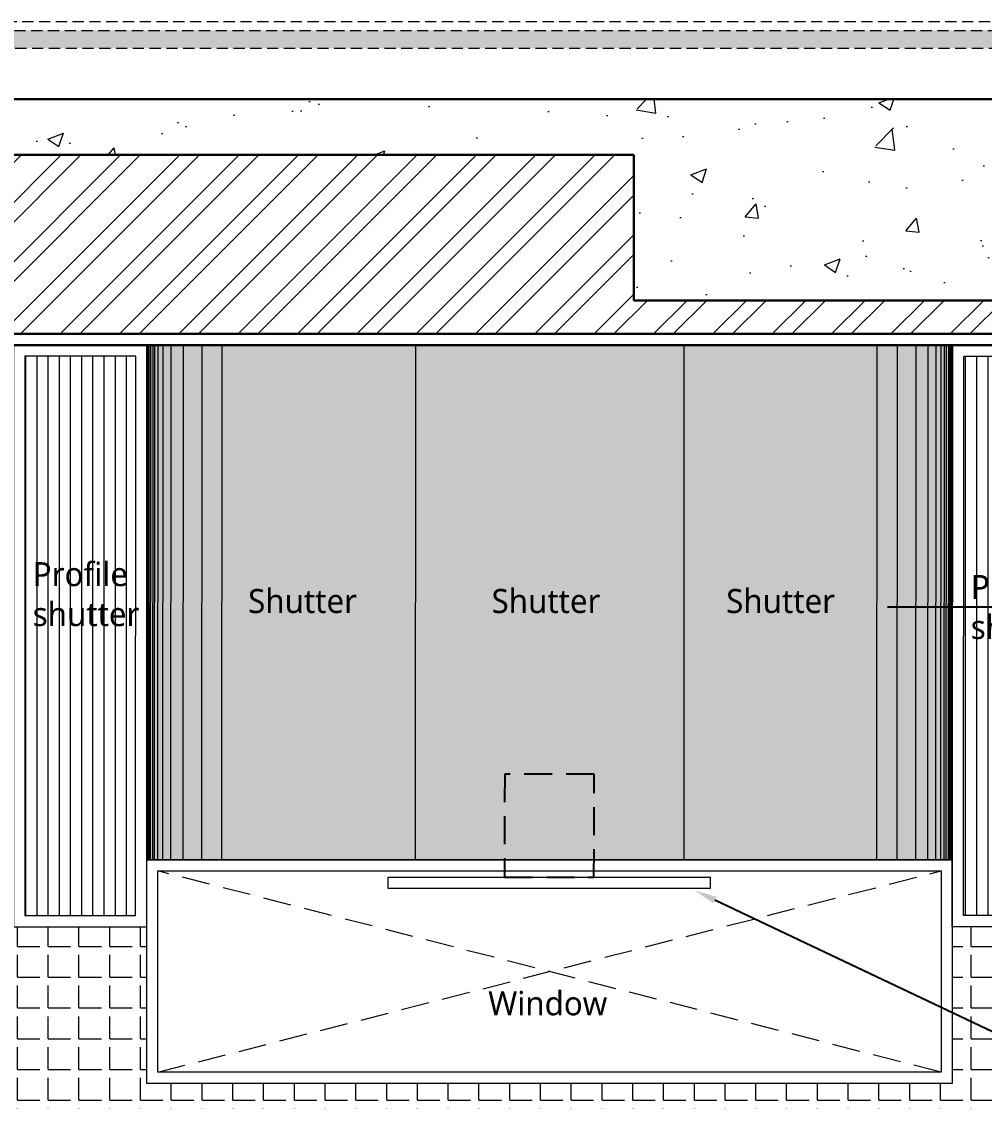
# Model space of a CAD drawing. Header units: millimetres. Extents: x 56222 to 3066687, y -650199 to -121287.
# Drawn here: x 140434.6 to 140520.7, y -184175.8 to -184079.3 of the extents above; entities that cross this region are included whole.
import ezdxf
from ezdxf import colors
from ezdxf.entities.mleader import LeaderData, LeaderLine
from ezdxf.math import Vec2, Vec3

# ---------------------------------------------------------------- set-up
doc = ezdxf.new("R2010")
doc.units = ezdxf.units.MM
doc.header["$MEASUREMENT"] = 0
doc.linetypes.add('DASHED2', pattern=[0.375, 0.25, -0.125])
doc.linetypes.add('DASHEDX2', pattern=[1.5, 1, -0.5])
for name, color, linetype, lineweight in [('Dimension', 10, 'DASHEDX2', 20), ('ELEVATION', 250, 'Continuous', 9), ('FURNITURE', 32, 'Continuous', 9), ('FURNITURE-1', 252, 'Continuous', 13), ('Labelling', 1, 'Continuous', 25), ('SECTION ( SLAB PLine )', 104, 'Continuous', 30), ('Text', 7, 'Continuous', 15)]:
    doc.layers.add(name, color=color, linetype=linetype, lineweight=lineweight)
doc.layers.add('str coll', color=6, linetype='Continuous')
doc.styles.get("Standard").update_dxf_attribs({"font": 'arial.ttf', "height": 6})
doc.styles.add('style4', font='ARIALN.TTF')

msp = doc.modelspace()

# ---------------------------------------------------------------- hatches: boundary and pattern name
at = {"layer": 'Dimension', "true_color": 0xd39e00}
h = msp.add_hatch(color=42, dxfattribs=at)
h.paths.add_polyline_path([(140391.975, -184239.237), (140618.043, -184239.237), (140618.043, -184080.113), (140391.975, -184080.113)])
h.paths.add_polyline_path([(140393.561, -184237.651), (140616.457, -184237.651), (140616.457, -184081.7), (140393.561, -184081.7)], flags=16)
at = {"layer": 'FURNITURE', "lineweight": 30, "true_color": 0xc8a668, "transparency": 33554559}
h = msp.add_hatch(color=43, dxfattribs=at)
h.dxf.hatch_style = 1
h.paths.add_polyline_path([(140493.827, -184108.242), (140469.827, -184108.242), (140469.8, -184154.242), (140493.8, -184154.242)])
h.paths.add_polyline_path([(140511.102, -184108.242), (140493.827, -184108.242), (140493.8, -184154.242), (140511.076, -184154.242)])
h.paths.add_polyline_path([(140469.827, -184108.242), (140452.552, -184108.242), (140452.525, -184154.242), (140469.8, -184154.242)])
h.paths.add_polyline_path([(140452.552, -184108.242), (140450.753, -184108.242), (140450.727, -184154.242), (140452.525, -184154.242)])
h.paths.add_polyline_path([(140450.753, -184108.242), (140449.081, -184108.242), (140449.054, -184154.242), (140450.727, -184154.242)])
h.paths.add_polyline_path([(140449.081, -184108.242), (140447.995, -184108.242), (140447.969, -184154.242), (140449.054, -184154.242)])
h.paths.add_polyline_path([(140447.995, -184108.242), (140447.285, -184108.242), (140447.258, -184154.242), (140447.969, -184154.242)])
h.paths.add_polyline_path([(140447.285, -184108.242), (140446.831, -184108.242), (140446.805, -184154.242), (140447.258, -184154.242)])
h.paths.add_polyline_path([(140446.831, -184108.242), (140446.54, -184108.242), (140446.513, -184154.242), (140446.805, -184154.242)])
h.paths.add_polyline_path([(140446.54, -184108.242), (140446.366, -184108.242), (140446.34, -184154.242), (140446.513, -184154.242)])
h.paths.add_polyline_path([(140446.366, -184108.242), (140446.17, -184108.242), (140446.144, -184154.242), (140446.34, -184154.242)])
h.paths.add_polyline_path([(140446.17, -184108.242), (140446.038, -184108.242), (140446.012, -184154.242), (140446.144, -184154.242)])
h.paths.add_polyline_path([(140446.038, -184108.242), (140445.935, -184108.242), (140445.908, -184154.242), (140446.012, -184154.242)])
h.paths.add_polyline_path([(140445.935, -184108.242), (140445.827, -184108.242), (140445.818, -184124.075), (140445.818, -184124.075), (140445.818, -184123.075), (140445.818, -184123.075), (140445.818, -184124.075), (140445.818, -184124.075), (140445.818, -184123.075), (140445.818, -184123.075), (140445.818, -184124.075), (140445.809, -184139.408), (140445.809, -184139.408), (140445.809, -184138.408), (140445.809, -184138.408), (140445.809, -184139.408), (140445.809, -184139.408), (140445.81, -184138.408), (140445.809, -184138.408), (140445.809, -184139.408), (140445.8, -184154.242), (140445.908, -184154.242)])
h.paths.add_polyline_path([(140512.9, -184108.242), (140511.102, -184108.242), (140511.076, -184154.242), (140512.874, -184154.242)])
h.paths.add_polyline_path([(140514.573, -184108.242), (140512.9, -184108.242), (140512.874, -184154.242), (140514.546, -184154.242)])
h.paths.add_polyline_path([(140515.659, -184108.242), (140514.573, -184108.242), (140514.546, -184154.242), (140515.632, -184154.242)])
h.paths.add_polyline_path([(140516.369, -184108.242), (140515.659, -184108.242), (140515.632, -184154.242), (140516.342, -184154.242)])
h.paths.add_polyline_path([(140516.822, -184108.242), (140516.369, -184108.242), (140516.342, -184154.242), (140516.796, -184154.242)])
h.paths.add_polyline_path([(140517.114, -184108.242), (140516.822, -184108.242), (140516.796, -184154.242), (140517.087, -184154.242)])
h.paths.add_polyline_path([(140517.484, -184108.242), (140517.287, -184108.242), (140517.261, -184154.242), (140517.457, -184154.242)])
h.paths.add_polyline_path([(140517.287, -184108.242), (140517.114, -184108.242), (140517.087, -184154.242), (140517.261, -184154.242)])
h.paths.add_polyline_path([(140517.615, -184108.242), (140517.484, -184108.242), (140517.457, -184154.242), (140517.589, -184154.242)])
h.paths.add_polyline_path([(140517.719, -184108.242), (140517.615, -184108.242), (140517.589, -184154.242), (140517.693, -184154.242)])
h.paths.add_polyline_path([(140517.8, -184108.242), (140517.719, -184108.242), (140517.693, -184154.242), (140517.8, -184154.242), (140517.809, -184139.408), (140517.8, -184139.408)])
at = {"layer": 'FURNITURE', "lineweight": 18, "transparency": 33554600}
h = msp.add_hatch(dxfattribs=at)
h.set_pattern_fill('ANSI31', color=9, scale=8, angle=45)
h.paths.add_polyline_path([(140444.826, -184109.242), (140434.896, -184109.242), (140434.896, -184159.242), (140444.801, -184159.242)])
h.paths.add_polyline_path([(140528.757, -184109.242), (140518.826, -184109.242), (140518.815, -184131.651), (140528.757, -184131.651)])
h.paths.add_polyline_path([(140528.757, -184131.651), (140518.815, -184131.651), (140518.801, -184159.242), (140528.757, -184159.242)])
at = {"layer": 'FURNITURE', "lineweight": 18, "true_color": 0xc7c8ca, "transparency": 33554687}
h = msp.add_hatch(dxfattribs=at)
h.set_pattern_fill('ANGLE', color=9, scale=10)
h.set_pattern_definition([(0, (0, 0), (0, 2.75), [2, -0.75]), (90, (0, 0), (-2.75, 2e-16), [2, -0.75])])
h.paths.add_polyline_path([(140546.3, -184169.611), (140521.387, -184169.611), (140517.8, -184167.909), (140517.8, -184174.242), (140445.8, -184174.242), (140445.8, -184160.242), (140433.896, -184160.242), (140427.8, -184160.242), (140427.8, -184185.508), (140457.8, -184185.48), (140457.8, -184185.48), (140498.3, -184185.507), (140520.015, -184185.553), (140546.3, -184186.237)])
h.paths.add_polyline_path([(140546.3, -184160.242), (140540.301, -184160.242), (140540.301, -184169.611), (140546.3, -184169.611)])
h.paths.add_polyline_path([(140540.301, -184160.242), (140529.757, -184160.242), (140517.8, -184160.242), (140517.8, -184167.909), (140521.387, -184169.611), (140540.301, -184169.611)], flags=17)
h.paths.add_polyline_path([(140427.8, -184160.242), (140417.3, -184160.242), (140417.3, -184185.492), (140427.8, -184185.492)])
at = {"layer": 'FURNITURE-1', "lineweight": 18, "true_color": 0xc7c8ca}
h = msp.add_hatch(dxfattribs=at)
h.set_pattern_fill('AR-CONC', color=9, scale=2)
h.set_pattern_definition([(50, (1929.608, 0), (14.34520365, -1.2550427), [1.5, -16.5]), (355, (1929.608, 0), (-2.7750267, 15.0438427), [1.2, -13.2]), (100.4514445, (1930.803, -0.105), (11.5701769, 13.7887998), [1.2748038, -14.0228422]), (46.1842, (1929.608, 4), (21.3448266, -3.3103856), [2.25, -24.75]), (96.635635, (1931.387, 3.724), (18.693239, 19.482372), [1.9122068, -21.0342752]), (351.184164, (1929.608, 4), (18.693239, 19.482372), [1.8, -19.8]), (21, (1931.608, 3), (11.93814104, -8.0523778), [1.5, -16.5]), (326, (1931.608, 3), (4.8663066, 14.5030009), [1.2, -13.2]), (71.451445, (1932.603, 2.329), (16.8044475, 6.45062306), [1.2748038, -14.0228422]), (37.5, (1929.608, 0), (0.24319711, 6.65787708), [0, -13.04, 0, -13.4, 0, -13.25]), (7.5, (1929.608, 0), (5.26139075, 7.88823424), [0, -7.64, 0, -12.74, 0, -5.05]), (327.5, (1925.148, 0), (10.67644872, -0.45109743), [0, -5, 0, -15.6, 0, -20.7]), (317.5, (1923.148, 0), (11.6637234, 2.00209965), [0, -6.5, 0, -10.36, 0, -14.7])])
h.paths.add_polyline_path([(140546.3, -184091.242), (140558.82, -184091.242), (140558.82, -184086.242), (140401.998, -184086.242), (140401.998, -184091.242), (140408.353, -184091.242), (140408.353, -184104.242), (140417.353, -184104.242), (140417.353, -184091.242), (140489.353, -184091.242), (140489.353, -184104.242), (140546.3, -184104.242)])
at = {"layer": 'FURNITURE-1', "lineweight": 18, "transparency": 33554572}
h = msp.add_hatch(dxfattribs=at)
h.set_pattern_fill('ANSI32', color=6, scale=10)
h.set_pattern_definition([(45, (1929.608, 0), (-2.65165043, 2.65165043), []), (45, (1931.3758, 0), (-2.65165043, 2.65165043), [])])
h.paths.add_polyline_path([(140540.301, -184104.242), (140489.353, -184104.242), (140489.353, -184091.242), (140427.8, -184091.242), (140427.8, -184107.242), (140540.301, -184107.242)])
h.paths.add_polyline_path([(140546.3, -184104.242), (140540.301, -184104.242), (140540.301, -184107.242), (140546.3, -184107.242)])
h.paths.add_polyline_path([(140427.8, -184091.242), (140417.353, -184091.242), (140417.353, -184104.242), (140417.35, -184107.242), (140427.8, -184107.242)])

# ---------------------------------------------------------------- linework, layer by layer
at = {"layer": 'Dimension', "color": 42, "true_color": 0xd39e00, "elevation": 0.119}
for points in [[(140391.181, -184079.32), (140618.837, -184079.32), (140618.837, -184240.031), (140391.181, -184240.031)], [(140391.975, -184080.113), (140618.043, -184080.113), (140618.043, -184239.237), (140391.975, -184239.237)], [(140393.561, -184081.7), (140616.457, -184081.7), (140616.457, -184237.651), (140393.561, -184237.651)]]:
    msp.add_lwpolyline(points, close=True, dxfattribs=at)
at = {"layer": 'ELEVATION', "lineweight": 0}
for points in [[(140445.8, -184154.242), (140517.8, -184154.242), (140517.8, -184174.242), (140445.8, -184174.242)], [(140446.8, -184155.242), (140516.8, -184155.242), (140516.8, -184173.242), (140446.8, -184173.242)]]:
    msp.add_lwpolyline(points, close=True, dxfattribs=at)
at = {"layer": 'FURNITURE', "lineweight": 0}
for p, q in [((140445.8, -184154.242), (140445.827, -184108.242)), ((140445.827, -184108.242), (140517.827, -184108.242)), ((140445.908, -184154.242), (140445.935, -184108.242)), ((140446.012, -184154.242), (140446.038, -184108.242)), ((140446.144, -184154.242), (140446.17, -184108.242)), ((140446.34, -184154.242), (140446.366, -184108.242)), ((140446.513, -184154.242), (140446.54, -184108.242)), ((140446.805, -184154.242), (140446.831, -184108.242)), ((140447.258, -184154.242), (140447.285, -184108.242)), ((140447.969, -184154.242), (140447.995, -184108.242)), ((140449.054, -184154.242), (140449.081, -184108.242)), ((140450.727, -184154.242), (140450.753, -184108.242)), ((140452.525, -184154.242), (140452.552, -184108.242)), ((140469.827, -184108.242), (140469.8, -184154.242)), ((140493.827, -184108.242), (140493.8, -184154.242)), ((140511.076, -184154.242), (140511.102, -184108.242)), ((140512.874, -184154.242), (140512.9, -184108.242)), ((140514.546, -184154.242), (140514.573, -184108.242)), ((140515.632, -184154.242), (140515.659, -184108.242)), ((140516.342, -184154.242), (140516.369, -184108.242)), ((140516.796, -184154.242), (140516.822, -184108.242)), ((140517.087, -184154.242), (140517.114, -184108.242)), ((140517.261, -184154.242), (140517.287, -184108.242)), ((140517.457, -184154.242), (140517.484, -184108.242)), ((140517.589, -184154.242), (140517.615, -184108.242)), ((140517.693, -184154.242), (140517.719, -184108.242)), ((140517.827, -184108.242), (140517.8, -184154.242)), ((140517.8, -184154.242), (140445.8, -184154.242))]:
    msp.add_line(p, q, dxfattribs=at)
for points in [[(140445.827, -184108.242), (140433.896, -184108.242), (140433.896, -184160.242), (140445.8, -184160.242)], [(140517.827, -184108.242), (140529.757, -184108.242), (140529.757, -184160.242), (140517.8, -184160.242)], [(140444.826, -184109.242), (140434.896, -184109.242), (140434.896, -184159.242), (140444.801, -184159.242)], [(140518.826, -184109.242), (140528.757, -184109.242), (140528.757, -184159.242), (140518.801, -184159.242)]]:
    msp.add_lwpolyline(points, close=True, dxfattribs=at)
at = {"layer": 'FURNITURE', "color": 18, "linetype": 'DASHED2', "lineweight": 25, "ltscale": 10, "true_color": 0x000000}
msp.add_lwpolyline([(140477.781, -184155.805), (140485.781, -184155.805), (140485.8, -184146.594), (140477.8, -184146.594)], close=True, dxfattribs=at)
at = {"layer": 'FURNITURE'}
msp.add_lwpolyline([(140467.391, -184155.805), (140496.17, -184155.805), (140496.17, -184156.82), (140467.391, -184156.82)], close=True, dxfattribs=at)
at = {"layer": 'Labelling', "color": 9, "linetype": 'DASHED2', "lineweight": 0, "ltscale": 10, "true_color": 0xc7c8ca}
for p, q in [((140446.8, -184173.242), (140516.8, -184155.242)), ((140516.8, -184173.242), (140446.8, -184155.242))]:
    msp.add_line(p, q, dxfattribs=at)
at = {"layer": 'SECTION ( SLAB PLine )', "color": 1}
for p, q in [((140558.82, -184086.242), (140401.998, -184086.242)), ((140489.353, -184091.242), (140417.3, -184091.242))]:
    msp.add_line(p, q, dxfattribs=at)
for points in [[(140546.353, -184091.242), (140546.353, -184104.242), (140489.353, -184104.242)], [(140489.353, -184091.242), (140489.353, -184104.242)]]:
    msp.add_lwpolyline(points, dxfattribs=at)
at = {"layer": 'str coll', "lineweight": 30}
for p, q in [((140546.353, -184107.242), (140415.35, -184107.242)), ((140546.353, -184108.242), (140415.349, -184108.242))]:
    msp.add_line(p, q, dxfattribs=at)

# ---------------------------------------------------------------- texts
at = {"layer": 'Text', "ltscale": 20, "char_height": 2.14365, "width": 39.27782, "attachment_point": 1}
for s, insert in [('{\\fMalgun Gothic|b0|i0|c0|p34;\\C1;Profile \\Pshutter}', (140435.617, -184127.643)), ('{\\fMalgun Gothic|b0|i0|c0|p34;\\C1;Profile \\Pshutter}', (140519.461, -184128.794)), ('{\\fMalgun Gothic|b0|i0|c0|p34;\\C1;Shutter}', (140454.872, -184130.044)), ('{\\fMalgun Gothic|b0|i0|c0|p34;\\C1;Shutter}', (140476.629, -184130.044)), ('{\\fMalgun Gothic|b0|i0|c0|p34;\\C1;Shutter}', (140497.601, -184130.044)), ('{\\fMalgun Gothic|b0|i0|c0|p34;\\C1;Window}', (140476.326, -184166.01))]:
    msp.add_mtext(s, dxfattribs=dict(at, insert=insert))

# ---------------------------------------------------------------- leaders
at = {"layer": 'Text', "color": 1, "lineweight": 0, "ltscale": 20}
ml = msp.add_multileader_mtext('Standard', dxfattribs=at)
ml.set_content('Acrylic/veneer/ \\PPU_shutter\\Pfinished', color=1, style='style4')
ml.set_leader_properties()
ml.build(insert=Vec2(0, 0))
ml.multileader.update_dxf_attribs({"dogleg_length": 2.025, "arrow_head_size": 2})
ctx = ml.context
ctx.base_point, ctx.char_height, ctx.arrow_head_size, ctx.landing_gap_size, ctx.plane_origin = Vec3(140560.986, -184131.651), 3, 2, 0.4, Vec3(140493.951, -184131.651)
notes = []
notes.append((ctx, [(0, (1, 1, 0), (140558.961, -184131.651), (1, 0), 2.025, [(0, [(140510.024, -184131.651)], 0, [])])]))
ctx.mtext.insert = Vec3(140561.386, -184130.127)
ml = msp.add_multileader_mtext('Standard', dxfattribs=at)
ml.set_content('Chimney', color=1, style='style4')
ml.set_leader_properties()
ml.build(insert=Vec2(0, 0))
ml.multileader.update_dxf_attribs({"dogleg_length": 2.025, "arrow_head_size": 2})
ctx = ml.context
ctx.base_point, ctx.char_height, ctx.arrow_head_size, ctx.landing_gap_size, ctx.plane_origin = Vec3(140559.677, -184169.611), 3, 2, 0.4, Vec3(140493.021, -184164.115)
notes.append((ctx, [(0, (1, 1, 0), (140521.387, -184169.611), (1, 0), 38.29, [(0, [(140494.78, -184156.987)], 0, [])])]))
ctx.mtext.insert = Vec3(140560.077, -184167.67)
for ctx, leaders in notes:
    for number, flags, end, landing, length, lines in leaders:
        leader = LeaderData()
        leader.index, (leader.has_last_leader_line, leader.has_dogleg_vector, leader.attachment_direction) = number, flags
        leader.last_leader_point, leader.dogleg_vector, leader.dogleg_length = Vec3(end), Vec3(landing), length
        for number, points, colour, breaks in lines:
            line = LeaderLine()
            line.index, line.vertices, line.color, line.breaks = number, Vec3.list(points), colors.encode_raw_color(colour), breaks
            leader.lines.append(line)
        ctx.leaders.append(leader)

doc.saveas('drawing.dxf')
